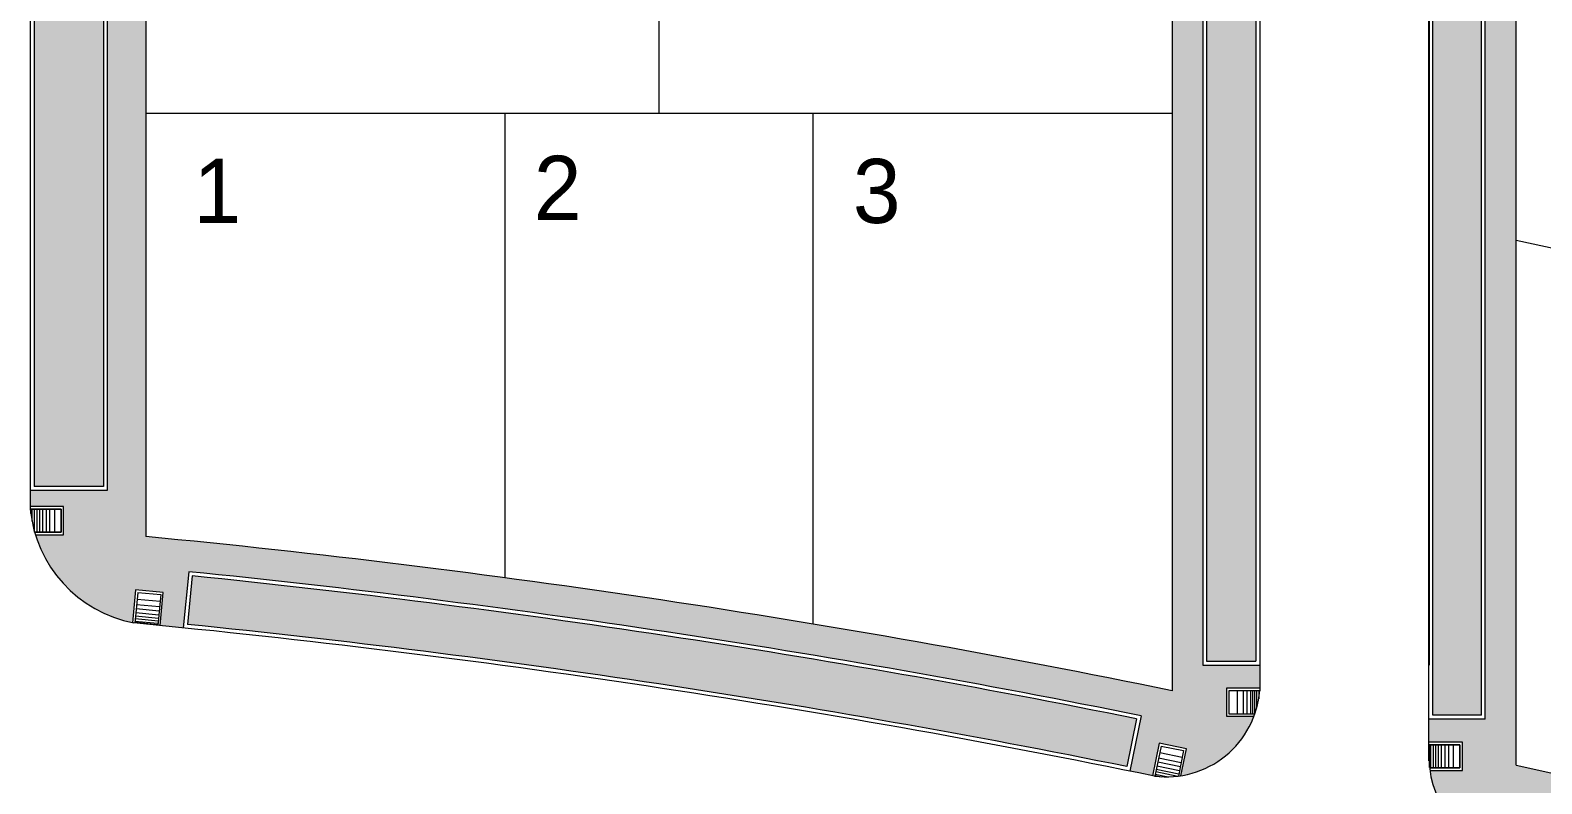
# Model space of a CAD drawing. Header units: metres. Extents: x 12093 to 20303, y 514 to 1412.
# Drawn here: x 19668.5 to 19727.4, y 722.8 to 752.2 of the extents above; entities that cross this region are included whole.
import ezdxf

# ---------------------------------------------------------------- set-up
doc = ezdxf.new("R2010")
doc.units = ezdxf.units.M
doc.linetypes.add('ACAD_ISO04W100', pattern=[30, 24, -3, 0, -3])
for name, color, linetype, lineweight in [('corte vias', 21, 'ACAD_ISO04W100', 50), ('grass', 64, 'Continuous', 13), ('lotes', 1, 'Continuous', 5), ('MANZANAS-ORIGINALES', 147, 'Continuous', 9), ('TEXTO LOTES', 31, 'Continuous', 60), ('VEREDAS', 251, 'Continuous', 18)]:
    doc.layers.add(name, color=color, linetype=linetype, lineweight=lineweight)

msp = doc.modelspace()

# ---------------------------------------------------------------- hatches: boundary and pattern name
at = {"layer": 'grass'}
h = msp.add_hatch(dxfattribs=at)
h.set_pattern_fill('AR-CONC', color=256, scale=0.005, style=0)
h.set_pattern_definition([(50, (0, 0), (0.910923345, -0.079695428), [0.09525, -1.04775]), (355, (0, 0), (-0.17621413, 0.955283214), [0.0762, -0.8382]), (100.451, (0.0759, -0.0066), (0.73471251, 0.87558344), [0.08095, -0.89045]), (46.1842, (0, 0.254), (1.355395204, -0.21021164), [0.142875, -1.571625]), (96.6356, (0.113, 0.2365), (1.18702117, 1.23712778), [0.121425, -1.335675]), (351.184, (0, 0.254), (1.18702303, 1.23712559), [0.1143, -1.2573]), (21, (0.127, 0.1905), (0.7580744, -0.511327593), [0.09525, -1.04775]), (326, (0.127, 0.1905), (0.30901014, 0.92093983), [0.0762, -0.8382]), (71.4514, (0.1902, 0.1479), (1.067082454, 0.40961429), [0.08095, -0.89045]), (37.5, (0, 0), (0.015443016, 0.4227751944), [0, -0.82804, 0, -0.8509, 0, -0.841375]), (7.5, (0, 0), (0.334098313, 0.500902874), [0, -0.48514, 0, -0.80899, 0, -0.320675]), (327.5, (-0.2832, 0), (0.677952976, -0.02864372), [0, -0.3175, 0, -0.9906, 0, -1.31445]), (317.5, (-0.4102, 0), (0.740645907, 0.127132455), [0, -0.41275, 0, -0.65786, 0, -0.93345])])
h.paths.add_polyline_path([(19671.391, 807.208), (19668.691, 807.312), (19668.691, 734.376), (19671.391, 734.376)])
h = msp.add_hatch(dxfattribs=at)
h.set_pattern_fill('AR-CONC', color=256, scale=0.007, style=0)
h.set_pattern_definition([(50, (0, 0), (1.275292683, -0.1115736), [0.13335, -1.46685]), (355, (0, 0), (-0.24669978, 1.3373965), [0.10668, -1.17348]), (100.451, (0.1063, -0.0093), (1.02859751, 1.225816815), [0.11333, -1.24663]), (46.1842, (0, 0.3556), (1.89755329, -0.2942963), [0.200025, -2.200275]), (96.6356, (0.1581, 0.331), (1.66182964, 1.73197889), [0.169995, -1.869945]), (351.184, (0, 0.3556), (1.66183224, 1.73197583), [0.16002, -1.76022]), (21, (0.1778, 0.2667), (1.06130416, -0.71585863), [0.13335, -1.46685]), (326, (0.1778, 0.2667), (0.4326142, 1.28931576), [0.10668, -1.17348]), (71.4514, (0.2662, 0.207), (1.493915435, 0.573460004), [0.11333, -1.24663]), (37.5, (0, 0), (0.021620223, 0.591885272), [0, -1.159256, 0, -1.19126, 0, -1.177925]), (7.5, (0, 0), (0.467737638, 0.701264024), [0, -0.679196, 0, -1.132586, 0, -0.448945]), (327.5, (-0.3965, 0), (0.949134166, -0.040101208), [0, -0.4445, 0, -1.38684, 0, -1.84023]), (317.5, (-0.5743, 0), (1.03690427, 0.177985437), [0, -0.57785, 0, -0.921004, 0, -1.30683])])
h.paths.add_polyline_path([(19716.3, 803.714), (19714.389, 803.648), (19714.388, 727.562), (19716.308, 727.563)])
h = msp.add_hatch(dxfattribs=at)
h.set_pattern_fill('AR-CONC', color=256, scale=0.003, style=0)
h.set_pattern_definition([(50, (0, 0), (0.546554007, -0.047817257), [0.05715, -0.62865]), (355, (0, 0), (-0.105728478, 0.573169929), [0.04572, -0.50292]), (100.451, (0.04555, -0.004), (0.440827505, 0.525350063), [0.04857, -0.53427]), (46.1842, (0, 0.1524), (0.813237123, -0.126126984), [0.085725, -0.942975]), (96.6356, (0.0678, 0.1419), (0.712212703, 0.742276668), [0.072855, -0.801405]), (351.184, (0, 0.1524), (0.712213817, 0.742275354), [0.06858, -0.75438]), (21, (0.0762, 0.1143), (0.45484464, -0.306796556), [0.05715, -0.62865]), (326, (0.0762, 0.1143), (0.185406085, 0.552563898), [0.04572, -0.50292]), (71.4514, (0.1141, 0.08873), (0.640249472, 0.245768573), [0.04857, -0.53427]), (37.5, (0, 0), (0.0092658098, 0.2536651166), [0, -0.496824, 0, -0.51054, 0, -0.504825]), (7.5, (0, 0), (0.2004589875, 0.3005417245), [0, -0.291084, 0, -0.485394, 0, -0.192405]), (327.5, (-0.16993, 0), (0.4067717855, -0.017186232), [0, -0.1905, 0, -0.59436, 0, -0.78867]), (317.5, (-0.24613, 0), (0.444387544, 0.076279473), [0, -0.24765, 0, -0.394716, 0, -0.56007])])
h.paths.add_polyline_path([(19725.097, 761.347), (19723.204, 761.347), (19723.204, 725.455), (19725.097, 725.455)])
h = msp.add_hatch(dxfattribs=at)
h.set_pattern_fill('AR-CONC', color=256, scale=0.0025, style=0)
h.set_pattern_definition([(50, (0, 0), (0.4554616725, -0.039847714), [0.047625, -0.523875]), (355, (0, 0), (-0.088107065, 0.477641607), [0.0381, -0.4191]), (100.451, (0.03796, -0.0033), (0.367356254, 0.43779172), [0.040475, -0.445225]), (46.1842, (0, 0.127), (0.677697602, -0.10510582), [0.0714375, -0.7858125]), (96.6356, (0.0565, 0.11824), (0.593510586, 0.61856389), [0.0607125, -0.6678375]), (351.184, (0, 0.127), (0.593511515, 0.618562795), [0.05715, -0.62865]), (21, (0.0635, 0.09525), (0.3790371996, -0.255663796), [0.047625, -0.523875]), (326, (0.0635, 0.09525), (0.154505071, 0.460469915), [0.0381, -0.4191]), (71.4514, (0.0951, 0.07394), (0.533541227, 0.204807144), [0.040475, -0.445225]), (37.5, (0, 0), (0.0077215081, 0.2113875972), [0, -0.41402, 0, -0.42545, 0, -0.4206875]), (7.5, (0, 0), (0.1670491563, 0.250451437), [0, -0.24257, 0, -0.404495, 0, -0.1603375]), (327.5, (-0.1416, 0), (0.3389764879, -0.01432186), [0, -0.15875, 0, -0.4953, 0, -0.657225]), (317.5, (-0.2051, 0), (0.3703229535, 0.0635662276), [0, -0.206375, 0, -0.32893, 0, -0.466725])])
h.paths.add_polyline_path([(19711.273, 723.458), (19711.655, 725.319, 0.02453), (19674.853, 730.891), (19674.67, 728.999, -0.024519)])
at = {"layer": 'VEREDAS', "lineweight": 20}
h = msp.add_hatch(dxfattribs=at)
h.set_pattern_fill('ANSI38', color=256, scale=0.02, style=0)
h.paths.add_polyline_path([(19673.041, 790.176), (19671.541, 790.176), (19671.541, 734.226), (19673.041, 732.426)])
h = msp.add_hatch(dxfattribs=at)
h.set_pattern_fill('ANSI38', color=256, scale=0.02, style=0)
h.paths.add_polyline_path([(19726.447, 762.44), (19727.554, 763.537), (19727.76, 765.729, 0.000659), (19726.845, 765.819), (19726.725, 764.544, 0.000762), (19725.67, 764.644), (19725.786, 765.882, 0.33201), (19723.101, 763.477), (19724.334, 763.477), (19724.334, 762.417), (19723.054, 762.417), (19723.054, 761.497), (19725.247, 761.497), (19725.247, 725.305), (19726.447, 723.505)])
h = msp.add_hatch(dxfattribs=at)
h.set_pattern_fill('ANSI38', color=256, scale=0.02, style=0)
h.paths.add_polyline_path([(19714.239, 765.426), (19713.041, 765.426), (19713.041, 726.415), (19714.238, 727.412)])
h = msp.add_hatch(dxfattribs=at)
h.set_pattern_fill('ANSI38', color=256, scale=0.02, style=0)
h.paths.add_polyline_path([(19692.963, 728.762), (19692.963, 729.976, 0.013175), (19673.041, 732.426), (19671.541, 734.226), (19668.541, 734.226), (19668.541, 733.596), (19669.841, 733.596), (19669.841, 732.496), (19668.743, 732.496, 0.273097), (19672.527, 729.065), (19672.65, 730.343), (19673.725, 730.24), (19673.601, 728.956, -0.000603), (19674.507, 728.865), (19674.703, 730.906), (19674.703, 730.906), (19674.703, 730.906), (19674.718, 731.055, -0.012108)])
h = msp.add_hatch(dxfattribs=at)
h.set_pattern_fill('ANSI38', color=256, scale=0.02, angle=15, style=0)
h.paths.add_polyline_path([(19692.963, 729.976), (19692.963, 728.762, -0.012616), (19711.832, 725.436), (19711.39, 723.281, -0.000603), (19712.281, 723.1), (19712.541, 724.363), (19713.599, 724.146), (19713.384, 723.099, 0.269812), (19716.234, 725.415), (19715.158, 725.415), (19715.158, 726.515), (19716.458, 726.515), (19716.458, 727.413), (19714.238, 727.412), (19713.041, 726.415, 0.013385)])
h.paths.add_polyline_path([(19711.802, 725.29), (19711.802, 725.289)], flags=17)
h = msp.add_hatch(dxfattribs=at)
h.set_pattern_fill('ANSI38', color=256, scale=0.02, style=0)
h.paths.add_polyline_path([(19726.447, 723.505), (19725.247, 725.305), (19723.054, 725.305), (19723.054, 724.405), (19724.354, 724.405), (19724.354, 723.305), (19723.088, 723.305, 0.270275), (19725.472, 720.284), (19725.738, 721.489), (19726.769, 721.241), (19726.497, 720.012), (19727.474, 719.797), (19727.947, 721.946), (19756.657, 715.629), (19756.657, 716.858)])

# ---------------------------------------------------------------- linework, layer by layer
at = {"layer": 'corte vias', "lineweight": 20}
for p, q in [((19669.841, 733.596), (19668.541, 733.596)), ((19669.841, 732.496), (19669.841, 733.596)), ((19668.743, 732.496), (19669.841, 732.496)), ((19672.65, 730.343), (19672.527, 729.065)), ((19673.725, 730.24), (19672.65, 730.343)), ((19673.601, 728.956), (19673.725, 730.24)), ((19716.458, 726.515), (19715.158, 726.515)), ((19715.158, 726.515), (19715.158, 725.415)), ((19715.158, 725.415), (19716.234, 725.415)), ((19712.541, 724.363), (19712.281, 723.1)), ((19713.599, 724.146), (19712.541, 724.363)), ((19713.384, 723.099), (19713.599, 724.146)), ((19724.354, 724.405), (19723.054, 724.405)), ((19724.354, 723.305), (19724.354, 724.405)), ((19723.088, 723.305), (19724.354, 723.305))]:
    msp.add_line(p, q, dxfattribs=at)
at = {"layer": 'lotes', "lineweight": 20}
for p, q in [((19693.041, 801.145), (19693.041, 748.926)), ((19673.041, 748.926), (19713.041, 748.926)), ((19687.041, 748.926), (19687.041, 730.815)), ((19699.041, 748.926), (19699.041, 729.014))]:
    msp.add_line(p, q, dxfattribs=at)
at = {"layer": 'MANZANAS-ORIGINALES'}
for p, q in [((19668.541, 888.703), (19668.541, 733.496)), ((19716.441, 888.704), (19716.458, 726.415)), ((19668.691, 886.353), (19668.691, 734.376)), ((19671.391, 886.353), (19671.391, 734.376)), ((19671.541, 886.503), (19671.541, 734.226)), ((19714.24, 886.503), (19714.238, 727.412)), ((19714.39, 886.353), (19714.388, 727.562)), ((19716.291, 886.353), (19716.308, 727.563)), ((19673.041, 801.145), (19673.041, 732.426)), ((19713.041, 801.145), (19713.041, 726.415)), ((19723.054, 763.164), (19723.058, 727.413)), ((19726.447, 723.505), (19726.447, 762.44)), ((19723.054, 723.674), (19723.054, 761.497)), ((19723.204, 725.455), (19723.204, 761.347)), ((19725.097, 725.455), (19725.097, 761.347)), ((19725.247, 725.305), (19725.247, 761.497)), ((19726.447, 743.983), (19819.941, 723.412)), ((19671.541, 734.226), (19668.541, 734.226)), ((19671.391, 734.376), (19668.691, 734.376)), ((19668.541, 733.496), (19669.741, 733.496)), ((19669.741, 733.496), (19668.541, 733.496)), ((19668.561, 733.323), (19668.561, 733.496)), ((19668.611, 733.019), (19668.611, 733.496)), ((19668.711, 732.596), (19668.711, 733.496)), ((19668.811, 732.596), (19668.811, 733.496)), ((19668.911, 732.596), (19668.911, 733.496)), ((19669.031, 732.596), (19669.031, 733.496)), ((19669.171, 732.596), (19669.171, 733.496)), ((19669.311, 732.596), (19669.311, 733.496)), ((19669.501, 732.596), (19669.501, 733.496)), ((19669.741, 733.496), (19669.741, 732.596)), ((19669.741, 732.596), (19669.741, 733.496)), ((19669.741, 732.596), (19668.714, 732.596)), ((19668.714, 732.596), (19669.741, 732.596)), ((19674.833, 732.254), (19674.833, 732.249)), ((19674.718, 731.055), (19674.507, 728.865)), ((19674.853, 730.891), (19674.67, 728.999)), ((19674.867, 731.041), (19674.867, 731.04)), ((19672.731, 730.245), (19672.616, 729.052)), ((19672.706, 729.986), (19673.602, 729.9)), ((19672.731, 730.245), (19673.627, 730.159)), ((19673.627, 730.159), (19673.511, 728.961)), ((19672.643, 729.329), (19673.538, 729.243)), ((19672.655, 729.459), (19673.551, 729.373)), ((19672.67, 729.618), (19673.566, 729.532)), ((19672.686, 729.777), (19673.582, 729.691)), ((19672.619, 729.081), (19673.514, 728.994)), ((19672.623, 729.13), (19673.519, 729.044)), ((19672.633, 729.23), (19673.529, 729.144)), ((19714.388, 727.562), (19716.308, 727.563)), ((19714.238, 727.412), (19716.458, 727.413)), ((19714.388, 727.412), (19714.388, 727.412)), ((19712.073, 726.613), (19712.073, 726.612)), ((19716.458, 726.415), (19715.258, 726.415)), ((19715.258, 726.415), (19715.258, 725.515)), ((19716.458, 726.415), (19715.258, 726.415)), ((19715.258, 726.415), (19715.258, 725.515)), ((19715.578, 726.415), (19715.578, 725.515)), ((19715.818, 726.415), (19715.818, 725.515)), ((19715.958, 726.415), (19715.958, 725.515)), ((19716.098, 726.415), (19716.098, 725.515)), ((19716.178, 726.415), (19716.178, 725.515)), ((19716.258, 726.415), (19716.258, 725.515)), ((19716.338, 726.415), (19716.338, 725.734)), ((19716.418, 726.415), (19716.418, 726.094)), ((19711.655, 725.319), (19711.273, 723.458)), ((19711.832, 725.436), (19711.39, 723.281)), ((19711.685, 725.467), (19711.685, 725.466)), ((19715.258, 725.515), (19716.27, 725.515)), ((19715.258, 725.515), (19716.27, 725.515)), ((19725.247, 725.305), (19723.054, 725.305)), ((19725.097, 725.455), (19723.204, 725.455)), ((19712.611, 724.257), (19712.369, 723.08)), ((19712.558, 724.002), (19713.44, 723.822)), ((19712.611, 724.257), (19713.492, 724.076)), ((19713.492, 724.076), (19713.289, 723.085)), ((19723.054, 724.305), (19724.254, 724.305)), ((19724.254, 724.305), (19723.054, 724.305)), ((19723.074, 723.415), (19723.074, 724.305)), ((19723.124, 723.405), (19723.124, 724.305)), ((19723.224, 723.405), (19723.224, 724.305)), ((19723.324, 723.405), (19723.324, 724.305)), ((19723.424, 723.405), (19723.424, 724.305)), ((19723.544, 723.405), (19723.544, 724.305)), ((19723.684, 723.405), (19723.684, 724.305)), ((19723.824, 723.405), (19723.824, 724.305)), ((19724.014, 723.405), (19724.014, 724.305)), ((19724.254, 724.305), (19724.254, 723.405)), ((19724.254, 723.405), (19724.254, 724.305)), ((19712.452, 723.483), (19713.334, 723.302)), ((19712.484, 723.64), (19713.366, 723.459)), ((19712.516, 723.797), (19713.398, 723.616)), ((19723.076, 723.405), (19724.254, 723.405)), ((19724.254, 723.405), (19723.126, 723.405)), ((19726.447, 723.505), (19815.998, 703.802)), ((19712.376, 723.111), (19712.625, 723.06)), ((19712.386, 723.16), (19712.895, 723.056)), ((19712.406, 723.258), (19713.264, 723.082)), ((19712.426, 723.356), (19713.308, 723.175))]:
    msp.add_line(p, q, dxfattribs=at)
for centre, radius, start, end in [((19673.541, 733.985), 5.024, 185.59262, 258.88834), ((19636.506, 353.251), 380.931, 78.40949, 84.49632), ((19636.506, 353.251), 379.731, 78.55864, 84.22472), ((19636.506, 353.251), 379.581, 84.22462, 84.22472), ((19636.506, 353.251), 379.581, 78.58134, 84.20197), ((19636.506, 353.251), 377.531, 78.40951, 84.51799), ((19636.506, 353.251), 377.681, 78.58221, 84.20049), ((19712.819, 726.706), 3.651, 262.75008, 355.43179), ((19636.506, 353.251), 379.581, 78.55864, 78.5587), ((19726.87, 723.838), 3.819, 182.44877, 255.37167)]:
    msp.add_arc(centre, radius, start, end, dxfattribs=at)

# ---------------------------------------------------------------- texts
at = {"layer": 'TEXTO LOTES', "lineweight": 20, "char_height": 2.5, "width": 1.25131, "attachment_point": 1}
for s, insert in [('1', (19674.907, 747.152)), ('2', (19688.167, 747.271)), ('3', (19700.602, 747.149))]:
    msp.add_mtext(s, dxfattribs=dict(at, insert=insert))

doc.saveas('drawing.dxf')
